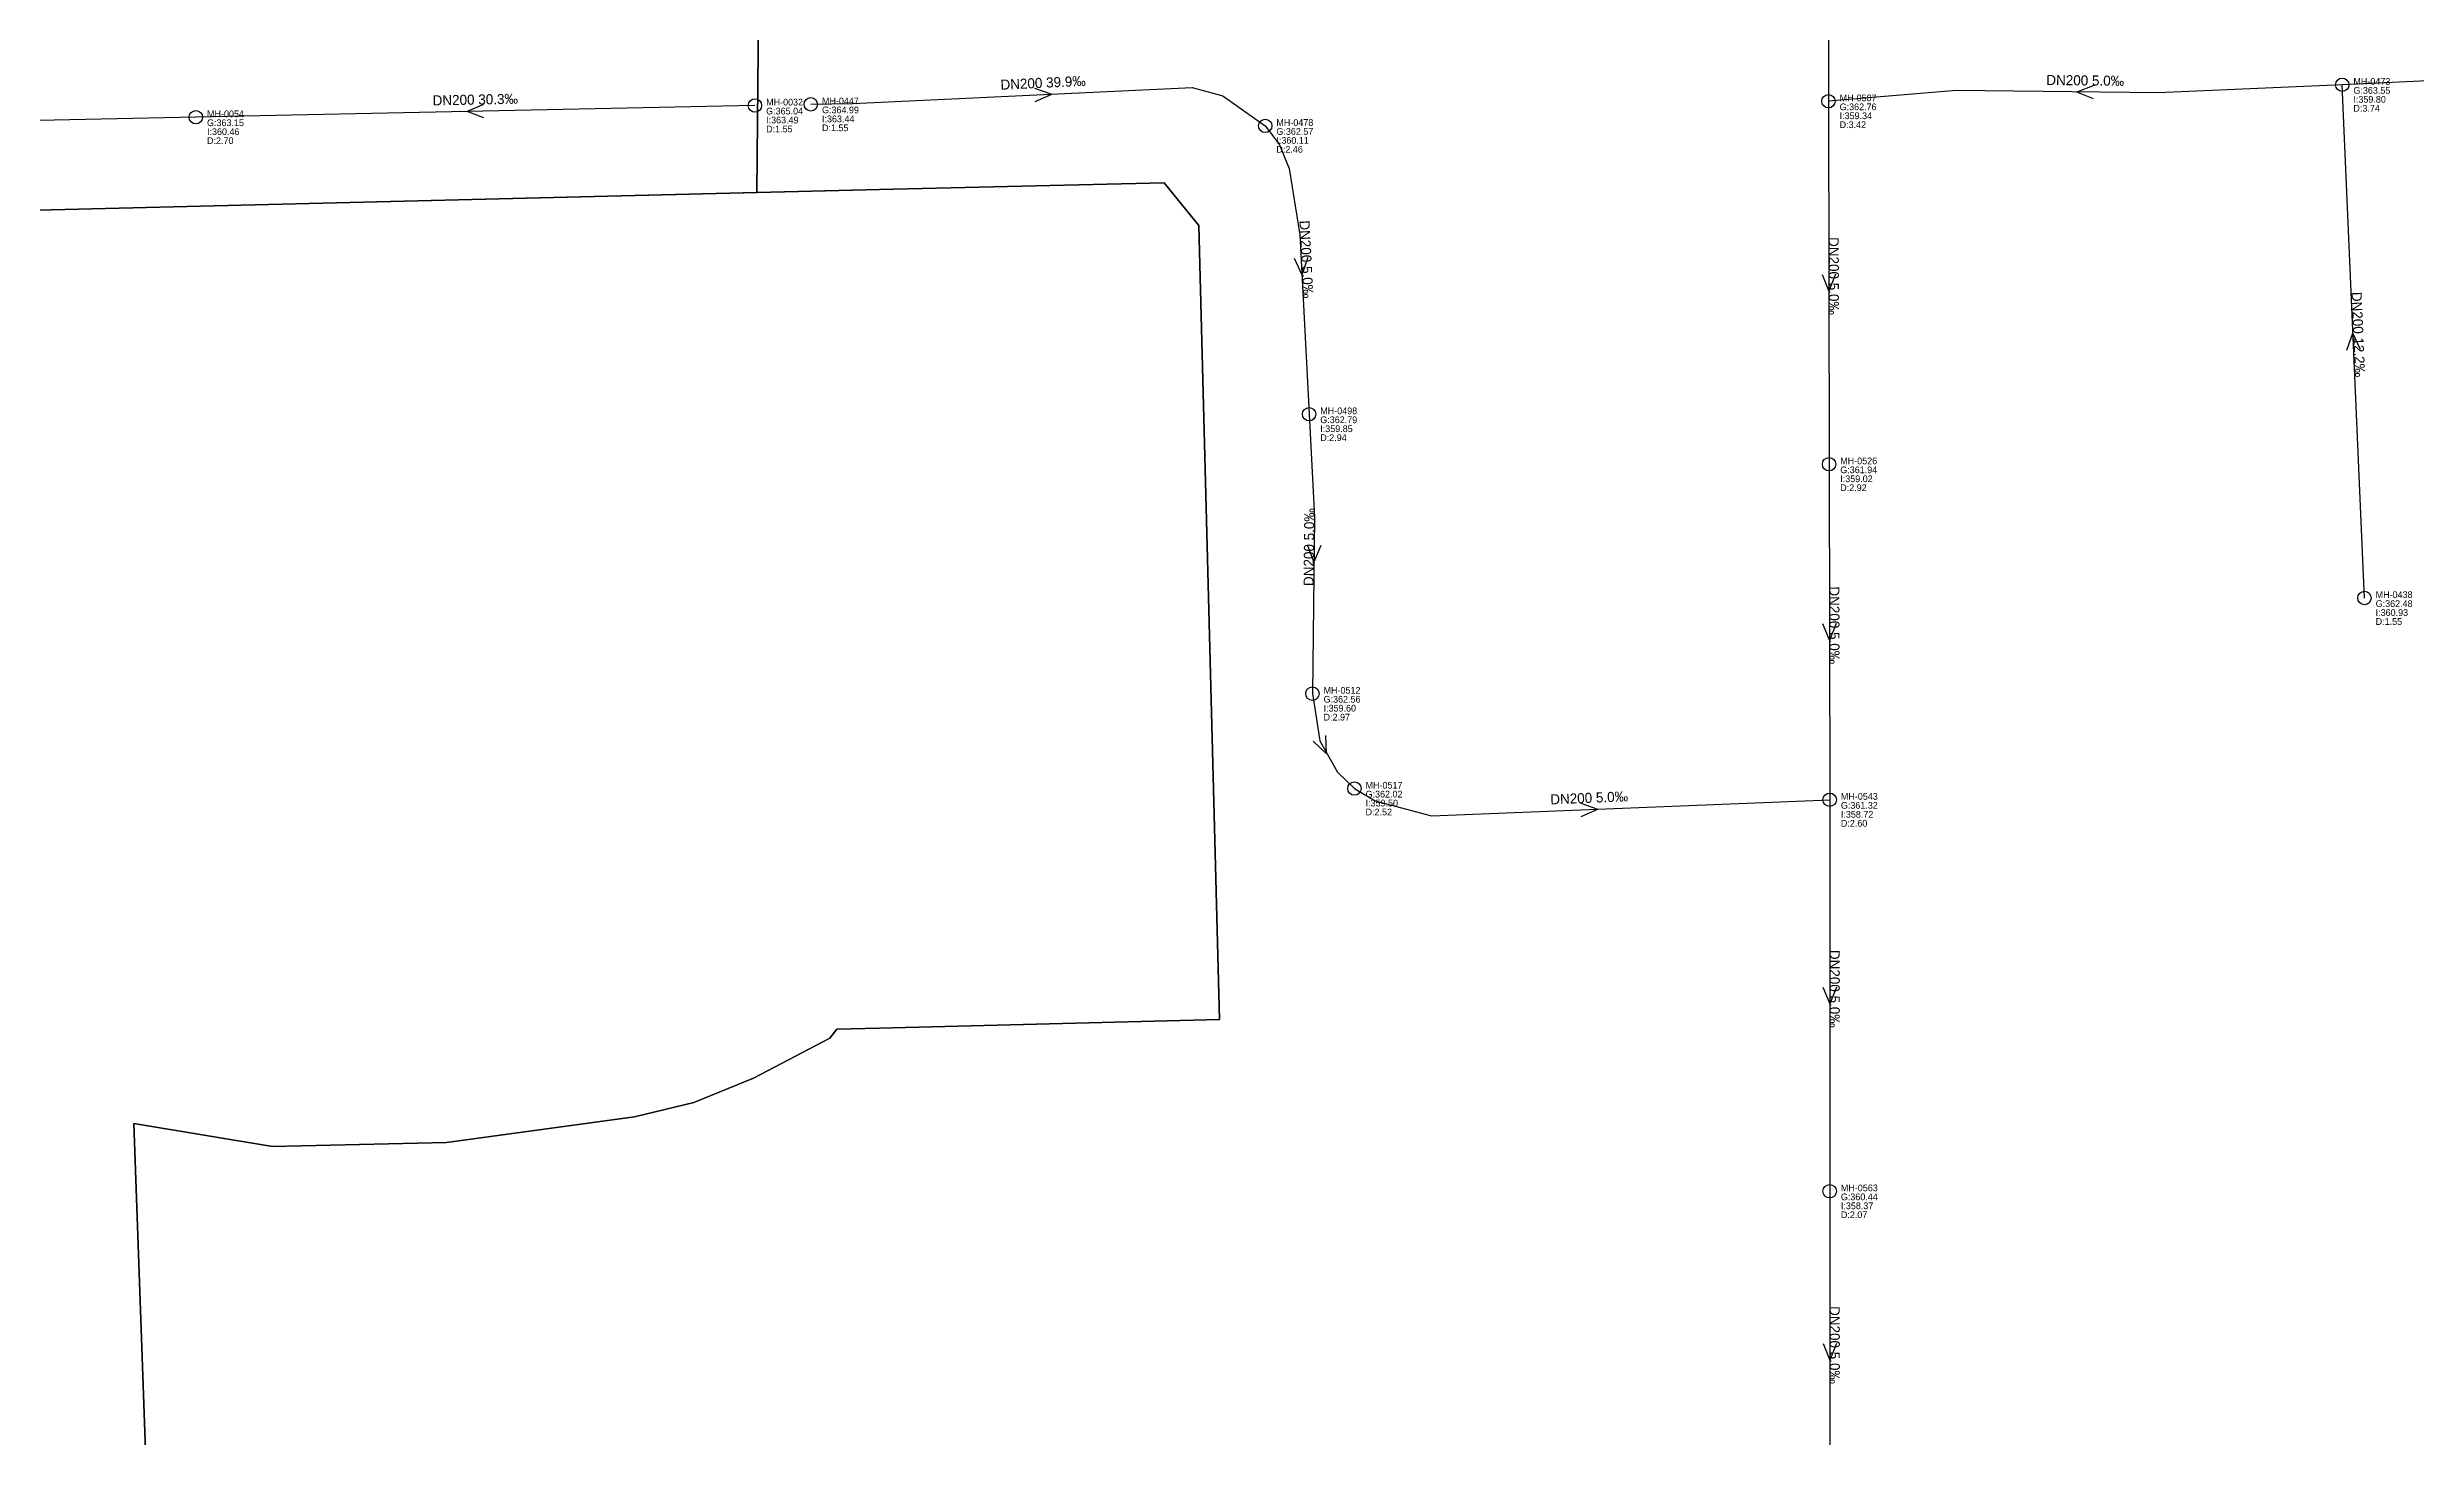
# Model space of a CAD drawing. Header units: metres. Extents: x 449148 to 451990, y 2566737 to 2570847.
# Drawn here: x 450654 to 451077.6, y 2568914.7 to 2569163.2 of the extents above; entities that cross this region are included whole.
import ezdxf
from ezdxf.enums import TextEntityAlignment as Align

# ---------------------------------------------------------------- set-up
doc = ezdxf.new("R2010")
doc.units = ezdxf.units.M
for name, color, linetype in [('SEW-CATCHMENT', 4, 'Continuous'), ('SEW-LABEL', 2, 'Continuous'), ('SEW-MH', 7, 'Continuous'), ('SEW-MH-LABEL', 8, 'Continuous'), ('SEW-PIPE-DN200', 3, 'Continuous')]:
    doc.layers.add(name, color=color, linetype=linetype)

msp = doc.modelspace()

# ---------------------------------------------------------------- linework, layer by layer
at = {"layer": 'SEW-CATCHMENT'}
for points in [[(450781.28, 2569188.24), (450780.8, 2569137.27), (450683.75, 2569134.91), (450564.74, 2569132.01)], [(450672.43, 2568885.56), (450669.4, 2568970.79), (450694.19, 2568966.71), (450725.3, 2568967.43), (450758.92, 2568971.99), (450769.56, 2568974.6), (450780.22, 2568978.92), (450793.87, 2568986.1), (450795.12, 2568987.69), (450802.76, 2568987.88), (450863.55, 2568989.43), (450860.05, 2569124.39), (450859.87, 2569131.39), (450853.65, 2569139.05), (450802.76, 2569137.81), (450780.8, 2569137.27), (450781.28, 2569188.24)], [(450564.74, 2569132.01), (450683.75, 2569134.91), (450802.76, 2569137.81), (450853.65, 2569139.05), (450859.87, 2569131.39), (450860.05, 2569124.39), (450863.55, 2568989.43), (450802.76, 2568987.88), (450795.12, 2568987.69), (450793.87, 2568986.1), (450780.22, 2568978.92), (450769.56, 2568974.6), (450758.92, 2568971.99), (450725.3, 2568967.43), (450694.19, 2568966.71), (450669.4, 2568970.79), (450672.43, 2568885.56)]]:
    msp.add_lwpolyline(points, dxfattribs=at)
at = {"layer": 'SEW-LABEL'}
for p, q in [((450830.49, 2569155.95), (450833.55, 2569154.89)), ((451019.87, 2569156.42), (451016.85, 2569155.26)), ((451019.84, 2569154.02), (451016.85, 2569155.26)), ((450731.96, 2569153.04), (450728.99, 2569151.78)), ((450732.01, 2569150.64), (450728.99, 2569151.78)), ((450830.61, 2569153.55), (450833.55, 2569154.89)), ((450876.92, 2569125.53), (450878.28, 2569122.6)), ((450879.32, 2569125.66), (450878.28, 2569122.6)), ((450971.29, 2569122.65), (450972.5, 2569119.66)), ((450973.69, 2569122.66), (450972.5, 2569119.66)), ((451065.16, 2569109.11), (451066.23, 2569112.16)), ((451067.56, 2569109.22), (451066.23, 2569112.16)), ((450879.26, 2569074.19), (450880.43, 2569071.18)), ((450881.66, 2569074.16), (450880.43, 2569071.18)), ((450971.4, 2569060.2), (450972.61, 2569057.2)), ((450973.8, 2569060.21), (450972.61, 2569057.2)), ((450880.3, 2569039.2), (450882.64, 2569036.97)), ((450882.48, 2569040.2), (450882.64, 2569036.97)), ((450928.15, 2569028.09), (450931.19, 2569027.02)), ((450928.24, 2569025.69), (450931.19, 2569027.02)), ((450971.46, 2568995.2), (450972.66, 2568992.2)), ((450973.86, 2568995.2), (450972.66, 2568992.2)), ((450971.47, 2568931.5), (450972.67, 2568928.51)), ((450973.87, 2568931.5), (450972.67, 2568928.51))]:
    msp.add_line(p, q, dxfattribs=at)
at = {"layer": 'SEW-MH'}
for centre in [(451064.31, 2569156.55), (450680.5, 2569150.76), (450780.48, 2569152.85), (450790.47, 2569153.06), (450972.44, 2569153.61), (450871.72, 2569149.21), (450879.57, 2569097.65), (450972.55, 2569088.7), (451068.29, 2569064.78), (450880.16, 2569047.68), (450887.67, 2569030.71), (450972.66, 2569028.7), (450972.66, 2568958.7)]:
    msp.add_circle(centre, 1.2, dxfattribs=at)
at = {"layer": 'SEW-PIPE-DN200'}
for points in [[(450972.28, 2569245.01), (450972.44, 2569153.61)], [(450790.47, 2569153.06), (450797.96, 2569153.22), (450858.67, 2569156.06), (450864.13, 2569154.6), (450871.72, 2569149.21)], [(451064.31, 2569156.55), (451031.41, 2569155.09), (450995.34, 2569155.51), (450972.44, 2569153.61)], [(451142.88, 2569157.45), (451106.39, 2569158.53), (451064.31, 2569156.55)], [(451068.29, 2569064.78), (451064.31, 2569156.55)], [(450780.48, 2569152.85), (450680.5, 2569150.76)], [(450972.44, 2569153.61), (450972.55, 2569088.7)], [(450680.5, 2569150.76), (450635.38, 2569149.82), (450590.51, 2569149.35)], [(450871.72, 2569149.21), (450874.23, 2569145.96), (450876.01, 2569141.59), (450877.91, 2569129.72), (450879.57, 2569097.65)], [(450879.57, 2569097.65), (450880.52, 2569079.21), (450880.16, 2569047.68)], [(450972.55, 2569088.7), (450972.66, 2569028.7)], [(450880.16, 2569047.68), (450880.16, 2569047.68), (450881.49, 2569039.26), (450884.63, 2569033.67), (450887.67, 2569030.71), (450887.67, 2569030.71)], [(450887.67, 2569030.71), (450891.41, 2569028.5), (450901.44, 2569025.81), (450972.66, 2569028.7)], [(450972.66, 2569028.7), (450972.66, 2568958.7)], [(450972.66, 2568958.7), (450972.67, 2568901.31)]]:
    msp.add_lwpolyline(points, dxfattribs=at)

# ---------------------------------------------------------------- texts
at = {"layer": 'SEW-LABEL'}
for s, rotation, p in [('DN200 39.9‰', 2.6811, (450832.05, 2569156.02)), ('DN200 5.0‰', 359.3387, (451018.35, 2569156.44)), ('DN200 30.3‰', 1.1999, (450730.49, 2569153.01)), ('DN200 5.0‰', -87.0362, (450878.2, 2569125.3)), ('DN200 5.0‰', -89.8977, (450972.5, 2569122.36)), ('DN200 12.2‰', 272.4798, (451066.3, 2569111.86)), ('DN200 5.0‰', 89.3358, (450880.45, 2569073.88)), ('DN200 5.0‰', -89.8977, (450972.61, 2569059.9)), ('DN200 5.0‰', 2.33, (450929.69, 2569028.15)), ('DN200 5.0‰', -89.9978, (450972.66, 2568994.9)), ('DN200 5.0‰', -89.9978, (450972.67, 2568931.21))]:
    msp.add_text(s, height=1.8, rotation=rotation, dxfattribs=at).set_placement(p, align=Align.CENTER)
at = {"layer": 'SEW-MH-LABEL'}
for s, p in [('G:363.55', (451066.31, 2569154.95)), ('MH-0473', (451066.31, 2569156.55)), ('MH-0054', (450682.5, 2569150.76)), ('G:365.04', (450782.48, 2569151.25)), ('MH-0032', (450782.48, 2569152.85)), ('G:364.99', (450792.47, 2569151.46)), ('MH-0447', (450792.47, 2569153.06)), ('I:363.44', (450792.47, 2569149.86)), ('G:362.76', (450974.44, 2569152.01)), ('MH-0507', (450974.44, 2569153.61)), ('I:359.34', (450974.44, 2569150.41)), ('D:3.74', (451066.31, 2569151.75)), ('I:359.80', (451066.31, 2569153.35)), ('G:363.15', (450682.5, 2569149.16)), ('D:2.70', (450682.5, 2569145.96)), ('I:360.46', (450682.5, 2569147.56)), ('D:1.55', (450782.48, 2569148.05)), ('I:363.49', (450782.48, 2569149.65)), ('D:1.55', (450792.47, 2569148.26)), ('G:362.57', (450873.72, 2569147.61)), ('MH-0478', (450873.72, 2569149.21)), ('I:360.11', (450873.72, 2569146.01)), ('D:3.42', (450974.44, 2569148.81)), ('D:2.46', (450873.72, 2569144.41)), ('G:362.79', (450881.57, 2569096.05)), ('MH-0498', (450881.57, 2569097.65)), ('D:2.94', (450881.57, 2569092.85)), ('I:359.85', (450881.57, 2569094.45)), ('G:361.94', (450974.55, 2569087.1)), ('MH-0526', (450974.55, 2569088.7)), ('D:2.92', (450974.55, 2569083.9)), ('I:359.02', (450974.55, 2569085.5)), ('G:362.48', (451070.29, 2569063.18)), ('MH-0438', (451070.29, 2569064.78)), ('I:360.93', (451070.29, 2569061.58)), ('D:1.55', (451070.29, 2569059.98)), ('G:362.56', (450882.16, 2569046.08)), ('MH-0512', (450882.16, 2569047.68)), ('I:359.60', (450882.16, 2569044.48)), ('D:2.97', (450882.16, 2569042.88)), ('G:362.02', (450889.67, 2569029.11)), ('MH-0517', (450889.67, 2569030.71)), ('I:359.50', (450889.67, 2569027.51)), ('G:361.32', (450974.66, 2569027.1)), ('MH-0543', (450974.66, 2569028.7)), ('D:2.52', (450889.67, 2569025.91)), ('D:2.60', (450974.66, 2569023.9)), ('I:358.72', (450974.66, 2569025.5)), ('G:360.44', (450974.66, 2568957.1)), ('MH-0563', (450974.66, 2568958.7)), ('I:358.37', (450974.66, 2568955.5)), ('D:2.07', (450974.66, 2568953.9))]:
    msp.add_text(s, height=1.2, dxfattribs=at).set_placement(p)

doc.saveas('drawing.dxf')
